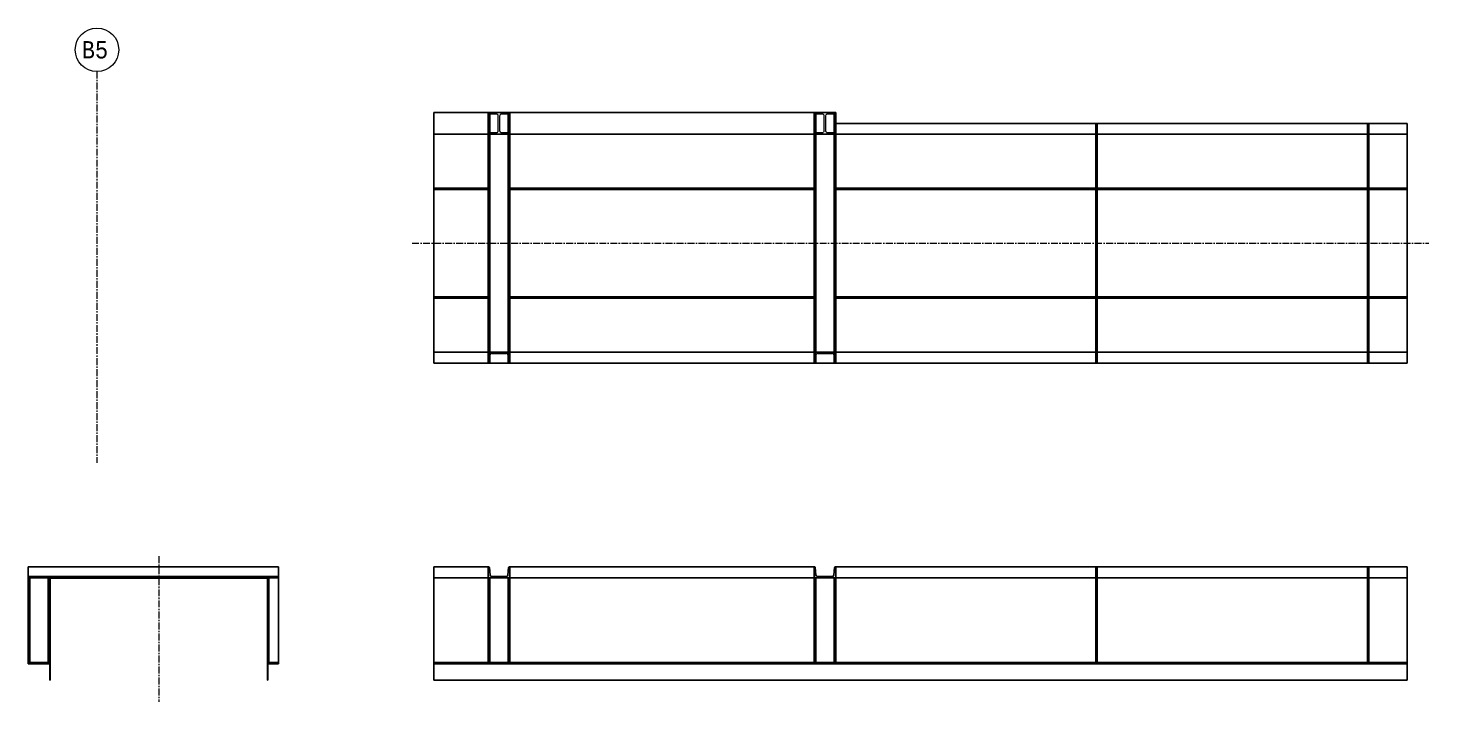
# Model space of a CAD drawing. Header units: millimetres. Extents: x -211 to 45495, y 24 to 52952.
# Drawn here: x 9827 to 16275, y 26480 to 29580 of the extents above; entities that cross this region are included whole.
import ezdxf

# ---------------------------------------------------------------- set-up
doc = ezdxf.new("R2010")
doc.units = ezdxf.units.MM
doc.linetypes.add('CENTER', pattern=[50.7, 31.8, -6.3, 6.3, -6.3])
doc.linetypes.add('DASHED', pattern=[4, 3, -1])
doc.layers.add('Layer2', color=7, linetype='Continuous')
doc.styles.add('FX_VECTOR', font='MONOTXT.SHX', dxfattribs={"bigfont": 'BIGFONT.SHX'})

# ---------------------------------------------------------------- blocks, each defined once
blk = doc.blocks.new('BLKF2404')
at = {"layer": 'Layer2', "color": 3, "linetype": 'Continuous', "lineweight": 25}
for p, q in [((15997.7, 27101.8), (15991.7, 27101.8)), ((15991.7, 26661.2), (15991.7, 27101.8)), ((15997.7, 26661.2), (15997.7, 27101.8)), ((15991.7, 26661.2), (15997.7, 26661.2))]:
    blk.add_line(p, q, dxfattribs=at)
blk = doc.blocks.new('BLKF2405')
at = {"layer": 'Layer2', "color": 3, "linetype": 'Continuous', "lineweight": 25}
for p, q in [((14747.7, 27101.8), (14741.7, 27101.8)), ((14741.7, 26661.2), (14741.7, 27101.8)), ((14747.7, 26661.2), (14747.7, 27101.8)), ((14741.7, 26661.2), (14747.7, 26661.2))]:
    blk.add_line(p, q, dxfattribs=at)
blk = doc.blocks.new('BLKF2406')
at = {"layer": 'Layer2', "color": 3, "linetype": 'Continuous', "lineweight": 25}
for p, q in [((13446.6, 27101.8), (13444.7, 27101.8)), ((13444.7, 27101.8), (13444.7, 27051.8)), ((13453.5, 27064.1), (13450.6, 27098.2)), ((13538.9, 27098.2), (13535.9, 27064.1)), ((13544.7, 27101.8), (13542.8, 27101.8)), ((13544.7, 27051.8), (13544.7, 27101.8)), ((13444.7, 27051.8), (13544.7, 27051.8)), ((13527.9, 27056.8), (13461.5, 27056.8))]:
    blk.add_line(p, q, dxfattribs=at)
for centre, radius, start, end in [((13446.6, 27097.8), 4, 5, 90), ((13542.8, 27097.8), 4, 90, 175), ((13461.5, 27064.8), 8, 185, 270), ((13527.9, 27064.8), 8, 270, 355)]:
    blk.add_arc(centre, radius, start, end, dxfattribs=at)
blk = doc.blocks.new('BLKF2407')
at = {"layer": 'Layer2', "color": 3, "linetype": 'Continuous', "lineweight": 25}
for p, q in [((13544.7, 27051.8), (13444.7, 27051.8)), ((13444.7, 27051.8), (13444.7, 26661.2)), ((13452.2, 27051.8), (13452.2, 26661.2)), ((13537.2, 27051.8), (13537.2, 26661.2)), ((13544.7, 26661.2), (13544.7, 27051.8)), ((13444.7, 26661.2), (13544.7, 26661.2))]:
    blk.add_line(p, q, dxfattribs=at)
blk = doc.blocks.new('BLKF2408')
at = {"layer": 'Layer2', "color": 3, "linetype": 'Continuous', "lineweight": 25}
for p, q in [((11946.6, 27101.8), (11944.7, 27101.8)), ((11944.7, 27101.8), (11944.7, 27051.8)), ((11953.5, 27064.1), (11950.6, 27098.2)), ((12038.9, 27098.2), (12035.9, 27064.1)), ((12044.7, 27101.8), (12042.8, 27101.8)), ((12044.7, 27051.8), (12044.7, 27101.8)), ((11944.7, 27051.8), (12044.7, 27051.8)), ((12027.9, 27056.8), (11961.5, 27056.8))]:
    blk.add_line(p, q, dxfattribs=at)
for centre, radius, start, end in [((11946.6, 27097.8), 4, 5, 90), ((12042.8, 27097.8), 4, 90, 175), ((11961.5, 27064.8), 8, 185, 270), ((12027.9, 27064.8), 8, 270, 355)]:
    blk.add_arc(centre, radius, start, end, dxfattribs=at)
blk = doc.blocks.new('BLKF2409')
at = {"layer": 'Layer2', "color": 3, "linetype": 'Continuous', "lineweight": 25}
for p, q in [((12044.7, 27051.8), (11944.7, 27051.8)), ((11944.7, 27051.8), (11944.7, 26661.2)), ((11952.2, 27051.8), (11952.2, 26661.2)), ((12037.2, 27051.8), (12037.2, 26661.2)), ((12044.7, 26661.2), (12044.7, 27051.8)), ((11944.7, 26661.2), (12044.7, 26661.2))]:
    blk.add_line(p, q, dxfattribs=at)
blk = doc.blocks.new('BLKF2410')
at = {"layer": 'Layer2', "color": 3, "linetype": 'Continuous', "lineweight": 25}
for p, q in [((9827.3, 27051.8), (9827.3, 27101.8)), ((9827.3, 27101.8), (10980.5, 27101.8)), ((10980.5, 27101.8), (10980.5, 27051.8)), ((10980.5, 27051.8), (9827.3, 27051.8))]:
    blk.add_line(p, q, dxfattribs=at)
at = {"layer": 'Layer2', "color": 7, "linetype": 'DASHED', "lineweight": 13}
blk.add_line((10980.5, 27056.8), (9827.3, 27056.8), dxfattribs=at)
blk = doc.blocks.new('BLKF2411')
at = {"layer": 'Layer2', "color": 3, "linetype": 'Continuous', "lineweight": 25}
for p, q in [((10930.5, 27051.8), (10930.5, 26661.2)), ((10980.5, 27051.8), (10930.5, 27051.8)), ((10980.5, 26661.2), (10980.5, 27051.8)), ((10930.5, 26661.2), (10980.5, 26661.2))]:
    blk.add_line(p, q, dxfattribs=at)
at = {"layer": 'Layer2', "color": 7, "linetype": 'DASHED', "lineweight": 13}
blk.add_line((10935.5, 27051.8), (10935.5, 26661.2), dxfattribs=at)
blk = doc.blocks.new('BLKF2412')
at = {"layer": 'Layer2', "color": 3, "linetype": 'Continuous', "lineweight": 25}
for p, q in [((9927.3, 27051.8), (9827.3, 27051.8)), ((9827.3, 27051.8), (9827.3, 26661.2)), ((9835.3, 26661.2), (9835.3, 27051.8)), ((9919.3, 26661.2), (9919.3, 27051.8)), ((9927.3, 26661.2), (9927.3, 27051.8)), ((9827.3, 26661.2), (9927.3, 26661.2))]:
    blk.add_line(p, q, dxfattribs=at)
blk = doc.blocks.new('BLKF2413')
at = {"layer": 'Layer2', "color": 3, "linetype": 'Continuous', "lineweight": 25}
for p, q in [((13544.7, 29191.8), (13444.7, 29191.8)), ((13444.7, 29191.8), (13444.7, 28038.6)), ((13452.2, 28038.6), (13452.2, 29191.8)), ((13537.2, 28038.6), (13537.2, 29191.8)), ((13544.7, 28038.6), (13544.7, 29191.8)), ((13444.7, 28038.6), (13544.7, 28038.6))]:
    blk.add_line(p, q, dxfattribs=at)
blk = doc.blocks.new('BLKF2414')
at = {"layer": 'Layer2', "color": 7, "linetype": 'DASHED', "lineweight": 13}
for p, q in [((13544.7, 28088.6), (13444.7, 28088.6)), ((13444.7, 28088.6), (13444.7, 28038.6)), ((13450.6, 28042.3), (13453.5, 28076.3)), ((13461.5, 28083.6), (13527.9, 28083.6)), ((13535.9, 28076.3), (13538.9, 28042.3)), ((13544.7, 28038.6), (13544.7, 28088.6)), ((13444.7, 28038.6), (13446.6, 28038.6)), ((13542.8, 28038.6), (13544.7, 28038.6))]:
    blk.add_line(p, q, dxfattribs=at)
for centre, radius, start, end in [((13461.5, 28075.6), 8, 90, 175), ((13527.9, 28075.6), 8, 5, 90), ((13446.6, 28042.6), 4, 270, 355), ((13542.8, 28042.6), 4, 185, 270)]:
    blk.add_arc(centre, radius, start, end, dxfattribs=at)
blk = doc.blocks.new('BLKF2415')
at = {"layer": 'Layer2', "color": 7, "linetype": 'DASHED', "lineweight": 13}
for p, q in [((13444.7, 29183.8), (13444.7, 29191.8)), ((13444.7, 29191.8), (13544.7, 29191.8)), ((13483.7, 29183.8), (13444.7, 29183.8)), ((13491.7, 29107.8), (13491.7, 29175.8)), ((13497.7, 29175.8), (13497.7, 29107.8)), ((13544.7, 29183.8), (13505.7, 29183.8)), ((13544.7, 29191.8), (13544.7, 29183.8)), ((13444.7, 29091.8), (13444.7, 29099.8)), ((13444.7, 29099.8), (13483.7, 29099.8)), ((13544.7, 29091.8), (13444.7, 29091.8)), ((13505.7, 29099.8), (13544.7, 29099.8)), ((13544.7, 29099.8), (13544.7, 29091.8))]:
    blk.add_line(p, q, dxfattribs=at)
for centre, start, end in [((13483.7, 29175.8), 0, 90), ((13505.7, 29175.8), 90, 180), ((13483.7, 29107.8), 270, 0), ((13505.7, 29107.8), 180, 270)]:
    blk.add_arc(centre, 8, start, end, dxfattribs=at)
blk = doc.blocks.new('BLKF2416')
at = {"layer": 'Layer2', "color": 3, "linetype": 'Continuous', "lineweight": 25}
for p, q in [((12044.7, 29191.8), (11944.7, 29191.8)), ((11944.7, 29191.8), (11944.7, 28038.6)), ((11952.2, 28038.6), (11952.2, 29191.8)), ((12037.2, 28038.6), (12037.2, 29191.8)), ((12044.7, 28038.6), (12044.7, 29191.8)), ((11944.7, 28038.6), (12044.7, 28038.6))]:
    blk.add_line(p, q, dxfattribs=at)
blk = doc.blocks.new('BLKF2417')
at = {"layer": 'Layer2', "color": 7, "linetype": 'DASHED', "lineweight": 13}
for p, q in [((12044.7, 28088.6), (11944.7, 28088.6)), ((11944.7, 28088.6), (11944.7, 28038.6)), ((11950.6, 28042.3), (11953.5, 28076.3)), ((11961.5, 28083.6), (12027.9, 28083.6)), ((12035.9, 28076.3), (12038.9, 28042.3)), ((12044.7, 28038.6), (12044.7, 28088.6)), ((11944.7, 28038.6), (11946.6, 28038.6)), ((12042.8, 28038.6), (12044.7, 28038.6))]:
    blk.add_line(p, q, dxfattribs=at)
for centre, radius, start, end in [((11961.5, 28075.6), 8, 90, 175), ((12027.9, 28075.6), 8, 5, 90), ((11946.6, 28042.6), 4, 270, 355), ((12042.8, 28042.6), 4, 185, 270)]:
    blk.add_arc(centre, radius, start, end, dxfattribs=at)
blk = doc.blocks.new('BLKF2418')
at = {"layer": 'Layer2', "color": 7, "linetype": 'DASHED', "lineweight": 13}
for p, q in [((11944.7, 29183.8), (11944.7, 29191.8)), ((11944.7, 29191.8), (12044.7, 29191.8)), ((11983.7, 29183.8), (11944.7, 29183.8)), ((11991.7, 29107.8), (11991.7, 29175.8)), ((11997.7, 29175.8), (11997.7, 29107.8)), ((12044.7, 29183.8), (12005.7, 29183.8)), ((12044.7, 29191.8), (12044.7, 29183.8)), ((11944.7, 29091.8), (11944.7, 29099.8)), ((11944.7, 29099.8), (11983.7, 29099.8)), ((12044.7, 29091.8), (11944.7, 29091.8)), ((12005.7, 29099.8), (12044.7, 29099.8)), ((12044.7, 29099.8), (12044.7, 29091.8))]:
    blk.add_line(p, q, dxfattribs=at)
for centre, start, end in [((11983.7, 29175.8), 0, 90), ((12005.7, 29175.8), 90, 180), ((11983.7, 29107.8), 270, 0), ((12005.7, 29107.8), 180, 270)]:
    blk.add_arc(centre, 8, start, end, dxfattribs=at)

msp = doc.modelspace()

# ---------------------------------------------------------------- linework, layer by layer
at = {"layer": 'Layer2', "color": 6, "linetype": 'CENTER', "lineweight": 0}
msp.add_line((10144.7, 29380.2), (10144.7, 27580.2), dxfattribs=at)
at = {"layer": 'Layer2', "color": 3, "linetype": 'Continuous', "lineweight": 25}
for p, q in [((11694.7, 29191.8), (11694.7, 28038.6)), ((13544.7, 29191.8), (11694.7, 29191.8)), ((11694.7, 29091.8), (11944.7, 29091.8)), ((12044.7, 29091.8), (13444.7, 29091.8)), ((13544.7, 29141.8), (16174.7, 29141.8)), ((13544.7, 29091.8), (14741.7, 29091.8)), ((14741.7, 28038.6), (14741.7, 29141.8)), ((14747.7, 28038.6), (14747.7, 29141.8)), ((14747.7, 29091.8), (15991.7, 29091.8)), ((15991.7, 28038.6), (15991.7, 29141.8)), ((15997.7, 28038.6), (15997.7, 29141.8)), ((15997.7, 29091.8), (16174.7, 29091.8)), ((16174.7, 29141.8), (16174.7, 28038.6)), ((11944.7, 28843.2), (11694.7, 28843.2)), ((11944.7, 28837.2), (11694.7, 28837.2)), ((13444.7, 28843.2), (12044.7, 28843.2)), ((13444.7, 28837.2), (12044.7, 28837.2)), ((14741.7, 28843.2), (13544.7, 28843.2)), ((14741.7, 28837.2), (13544.7, 28837.2)), ((15991.7, 28843.2), (14747.7, 28843.2)), ((15991.7, 28837.2), (14747.7, 28837.2)), ((16174.7, 28843.2), (15997.7, 28843.2)), ((16174.7, 28837.2), (15997.7, 28837.2)), ((11944.7, 28343.2), (11694.7, 28343.2)), ((11944.7, 28337.2), (11694.7, 28337.2)), ((13444.7, 28343.2), (12044.7, 28343.2)), ((13444.7, 28337.2), (12044.7, 28337.2)), ((14741.7, 28343.2), (13544.7, 28343.2)), ((14741.7, 28337.2), (13544.7, 28337.2)), ((15991.7, 28343.2), (14747.7, 28343.2)), ((15991.7, 28337.2), (14747.7, 28337.2)), ((16174.7, 28343.2), (15997.7, 28343.2)), ((16174.7, 28337.2), (15997.7, 28337.2)), ((11694.7, 28088.6), (11944.7, 28088.6)), ((12044.7, 28088.6), (13444.7, 28088.6)), ((13544.7, 28088.6), (14741.7, 28088.6)), ((14747.7, 28088.6), (15991.7, 28088.6)), ((15997.7, 28088.6), (16174.7, 28088.6)), ((11694.7, 28038.6), (16174.7, 28038.6)), ((11694.7, 27101.8), (11694.7, 26580.2)), ((11944.7, 27101.8), (11694.7, 27101.8)), ((13444.7, 27101.8), (12044.7, 27101.8)), ((14741.7, 27101.8), (13544.7, 27101.8)), ((15991.7, 27101.8), (14747.7, 27101.8)), ((16174.7, 27101.8), (15997.7, 27101.8)), ((16174.7, 26580.2), (16174.7, 27101.8)), ((10930.5, 27051.8), (9927.3, 27051.8)), ((9927.3, 27051.8), (9927.3, 26580.2)), ((10928.9, 27050.2), (9928.9, 27050.2)), ((9928.9, 27050.2), (9928.9, 26580.2)), ((10928.9, 26580.2), (10928.9, 27050.2)), ((10930.5, 26580.2), (10930.5, 27051.8)), ((16174.7, 27051.8), (11694.7, 27051.8)), ((9927.3, 26661.2), (9827.3, 26661.2)), ((9827.3, 26661.2), (9827.3, 26655.2)), ((9927.3, 26655.2), (9827.3, 26655.2)), ((10930.5, 26661.2), (10980.5, 26661.2)), ((10930.5, 26655.2), (10980.5, 26655.2)), ((10980.5, 26655.2), (10980.5, 26661.2)), ((11694.7, 26661.2), (16174.7, 26661.2)), ((11694.7, 26655.2), (16174.7, 26655.2)), ((9927.3, 26580.2), (9928.9, 26580.2)), ((10928.9, 26580.2), (10930.5, 26580.2)), ((11694.7, 26580.2), (16174.7, 26580.2))]:
    msp.add_line(p, q, dxfattribs=at)
at = {"layer": 'Layer2', "color": 7, "linetype": 'DASHED', "lineweight": 13}
for p, q in [((11944.7, 29091.8), (12044.7, 29091.8)), ((11944.7, 29091.8), (12044.7, 29091.8)), ((13444.7, 29091.8), (13544.7, 29091.8)), ((14741.7, 29091.8), (14747.7, 29091.8)), ((15991.7, 29091.8), (15997.7, 29091.8)), ((11944.7, 28088.6), (12044.7, 28088.6)), ((11944.7, 28088.6), (12044.7, 28088.6)), ((13444.7, 28088.6), (13544.7, 28088.6)), ((14741.7, 28088.6), (14747.7, 28088.6)), ((15991.7, 28088.6), (15997.7, 28088.6))]:
    msp.add_line(p, q, dxfattribs=at)
at = {"layer": 'Layer2', "color": 7, "linetype": 'CENTER', "lineweight": 13}
for p, q in [((11594.7, 28590.2), (16274.7, 28590.2)), ((10428.9, 27150.2), (10428.9, 26480.2))]:
    msp.add_line(p, q, dxfattribs=at)
at = {"layer": 'Layer2', "color": 7, "linetype": 'Continuous', "lineweight": 13}
msp.add_circle((10144.7, 29480.2), 100, dxfattribs=at)

# ---------------------------------------------------------------- block references
at = {"layer": 'Layer2', "color": 3, "linetype": 'Continuous', "lineweight": 25}
for name in ['BLKF2416', 'BLKF2413', 'BLKF2410', 'BLKF2408', 'BLKF2406', 'BLKF2405', 'BLKF2404', 'BLKF2412', 'BLKF2411', 'BLKF2409', 'BLKF2407']:
    msp.add_blockref(name, (0, 0), dxfattribs=at)
at = {"layer": 'Layer2', "color": 7, "linetype": 'DASHED', "lineweight": 13}
for name in ['BLKF2418', 'BLKF2415', 'BLKF2417', 'BLKF2414']:
    msp.add_blockref(name, (0, 0), dxfattribs=at)

# ---------------------------------------------------------------- texts
at = {"layer": 'Layer2', "color": 6, "linetype": 'Continuous', "lineweight": 0, "style": 'FX_VECTOR', "width": 0.875}
msp.add_text('B5', height=80, rotation=0, dxfattribs=at).set_placement((10074.7, 29440.2))

doc.saveas('drawing.dxf')
